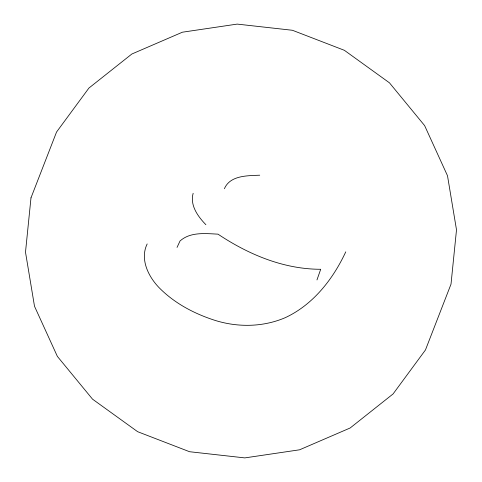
<?xml version="1.0" encoding="UTF-8"?>
<svg xmlns="http://www.w3.org/2000/svg" width="482" height="482" viewBox="0 0 482 482"><rect width="100%" height="100%" fill="white"/><g stroke="black" fill="none" stroke-linecap="round" stroke-linejoin="round"><path stroke-width="0.72" d="M193.149 193.294C189.745 205.278 197.957 216.569 205.886 224.702M316.969 279.928L320.699 269.281C283.597 269.263 248.441 254.478 217.997 234.156C205.278 233.535 190.245 231.752 180.015 241.012L177.033 247.423M147.167 243.94C139.834 258.9 148.07 275.987 158.572 287.127C174.002 303.076 194.113 313.68 215.086 320.403C237.903 327.531 263.112 327.164 285.211 317.692C313.113 304.745 333.026 279.199 345.757 251.851M224.389 188.739C230.047 175.297 247.453 175.737 259.726 175.201M30.987 197.843L25.498 252.176L34.499 306.257L57.37 356.397L92.55 399.18L137.641 431.697L189.571 451.724L244.808 457.9L299.581 449.802L350.155 427.986L393.089 393.933L425.455 349.968L451.013 284.157L456.502 229.824L447.501 175.743L424.63 125.603L389.45 82.82L344.359 50.303L292.429 30.276L237.192 24.1L182.419 32.198L131.845 54.014L88.911 88.067L56.545 132.032L30.987 197.843"/></g></svg>
